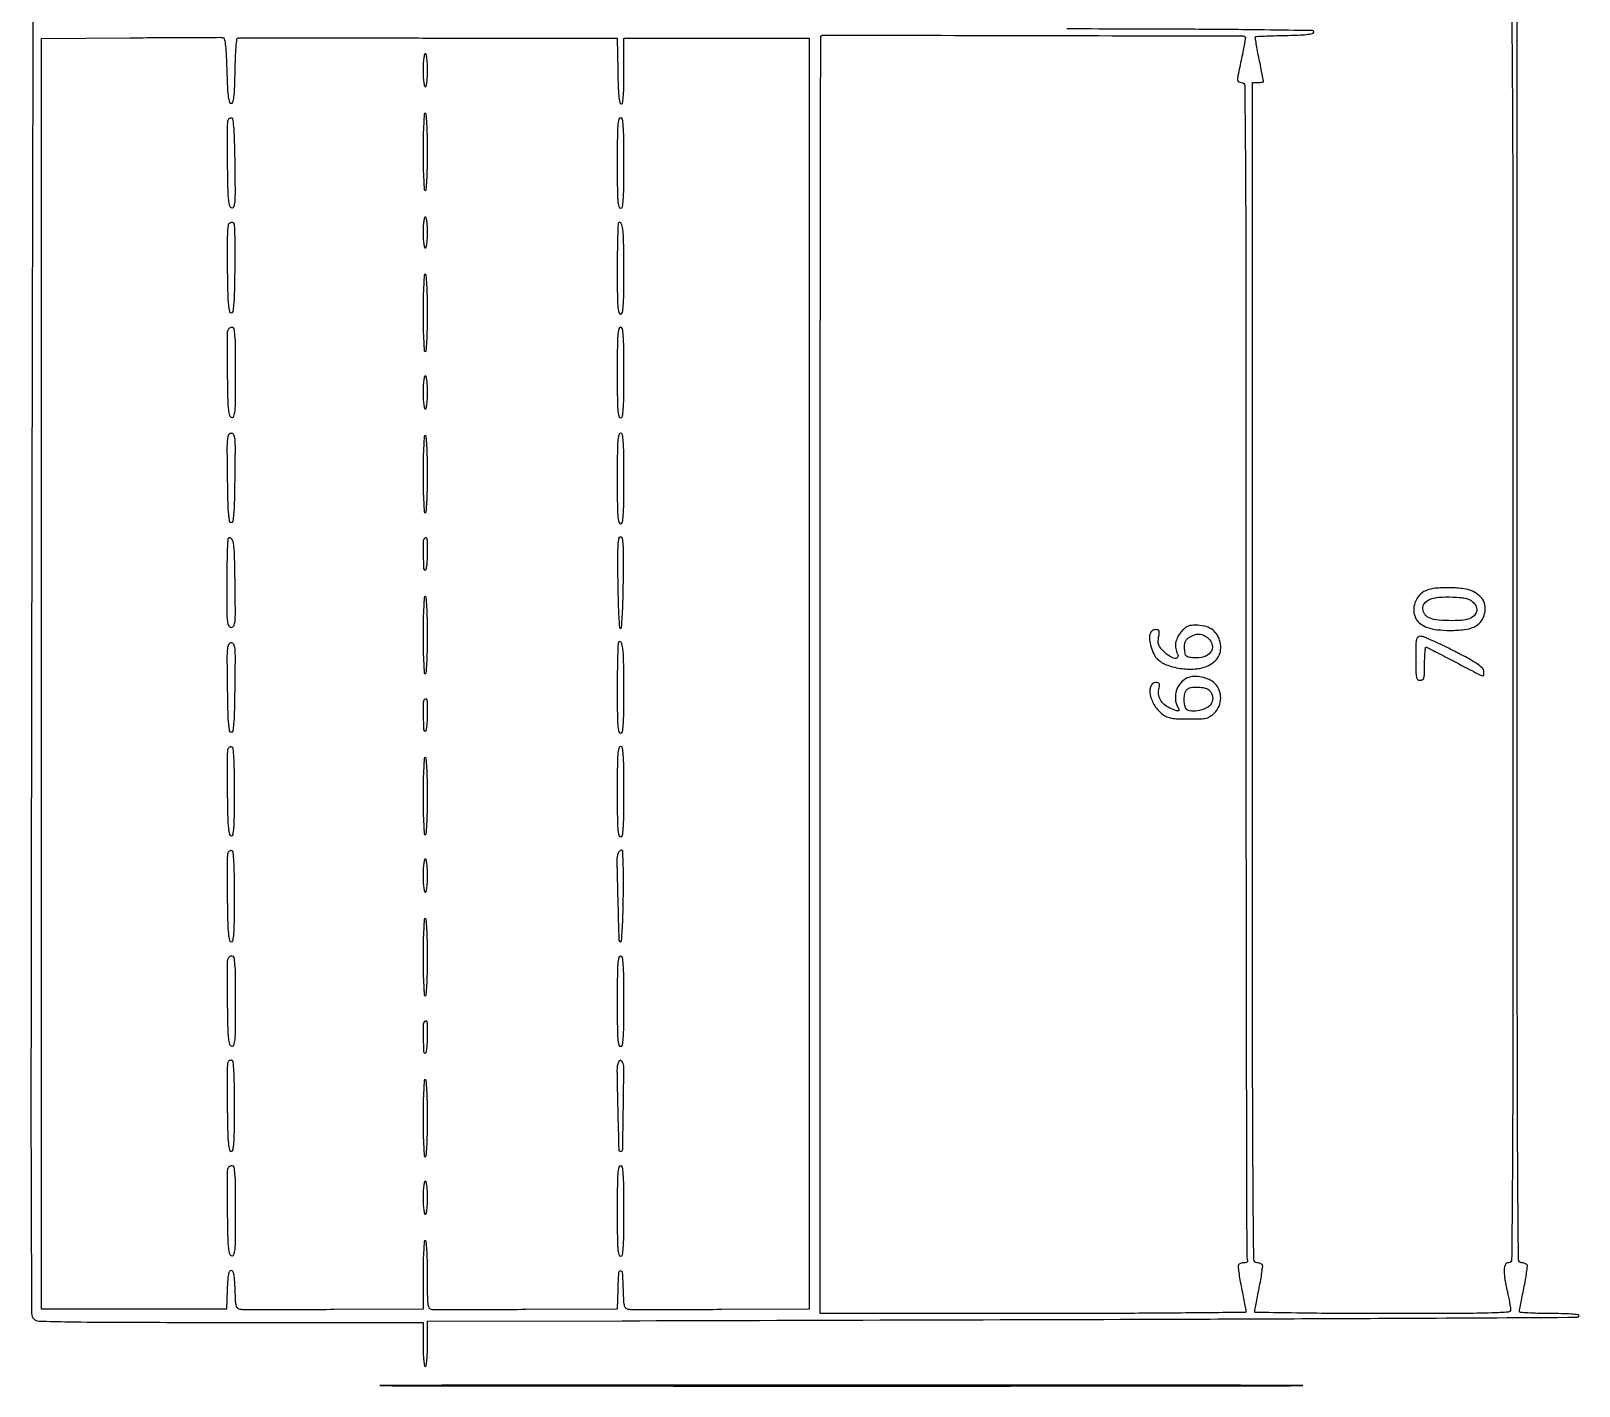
# Model space of a CAD drawing. Extents: x 6 to 708, y 4 to 932.
# Drawn here: x 6 to 708, y 4 to 618 of the extents above; entities that cross this region are included whole.
import ezdxf

# ---------------------------------------------------------------- set-up
doc = ezdxf.new("R2010")
doc.units = 0

msp = doc.modelspace()

# ---------------------------------------------------------------- linework, layer by layer
for points in [[(7.269694, 678.394232, 0.000081), (6.996784, 570.565304, 0.000082), (6.727064, 448.186056, 0.000085), (6.501189, 327.318056, 0.000121), (6.249721, 154.618567, 0.00122), (6.337997, 82.650073, 0.00036), (6.538002, 37.053148, 0.197586), (7.574801, 34.568056, 0.190809), (9.839383, 33.588336, 0.003403), (23.322899, 33.258968, 0.003971), (45.514176, 33.044251, 0.000433), (96.571429, 33), (184, 33), (184, 23, 0.008055), (184.065757, 18.918453, 0.016864), (184.275, 15.75, 0.012451), (184.573367, 13.367196, 0.371083), (185, 13, 0.37228), (185.427962, 13.369911, 0.012004), (185.725592, 15.812482, 0.016498), (185.934412, 19.057941, 0.007817), (185.999927, 23.25), (185.999854, 33.5), (274.249927, 33.745153, 0.000063), (523.517036, 34.468774, 0.000546), (634.1749, 34.924659, 0.000044), (707.310393, 35.312308, 0.412636), (708, 36.005641, 0.38414), (707.606064, 36.442728, 0.007559), (704.355853, 36.731586, 0.012704), (700.10308, 36.936374, 0.005678), (694.5, 37, -0.00618), (689.323624, 37.063983, -0.010277), (684.965625, 37.261414, -0.004179), (681.329884, 37.53162, -0.390239), (681, 37.889921, -0.045437), (681.058256, 38.529649, -0.001168), (681.586839, 41.370509, -0.002473), (682.232265, 44.704186, -0.001685), (682.997748, 48.489056, 0.006838), (683.722885, 52.274818, 0.010148), (684.245108, 55.610817, 0.005673), (684.59309, 58.410929, 0.168022), (684.438731, 59.099135, 0.120076), (684.087846, 59.445015, 0.048302), (683.475352, 59.735371, 0.044153), (682.724779, 59.933353, 0.042439), (681.940983, 60, -0.411338), (680.547675, 61.379683, -0.000754), (680.251703, 96.958204, -0.001611), (680.034207, 157.580543, -0.000091), (680, 345), (680, 630)], [(633.707429, 651.748548, -0.000045), (676.594781, 651.49562, -0.412461)], [(677.446815, 628.568276, -0.000867), (677.748246, 594.125, -0.001667), (677.966739, 534.815659, -0.000088), (678, 345, -0.000088), (677.966739, 155.184341, -0.001667), (677.748246, 95.875, -0.000867), (677.446815, 61.431724, -0.411146), (676, 60, 0.272261), (674.629505, 59.193991, 0.117811), (674.037551, 57.079669, 0.051483), (674.284166, 53.257471, 0.012302), (675.5, 47, -0.004681), (676.049988, 44.383066, -0.005515), (676.520074, 41.895312, -0.004868), (676.873112, 39.788063, -0.03406), (676.964871, 38.75, -0.399533), (675.945739, 37.634168, -0.010069), (668.464137, 37.257392, -0.006999), (654.988959, 37.039305, -0.000546), (619, 37, -0.001343), (596.114276, 37.061482, -0.002492), (577.54358, 37.253836, -0.000267), (561.373179, 37.510568, -0.409416), (561, 37.889921, -0.045437), (561.058256, 38.529649, -0.001168), (561.586839, 41.370509, -0.002473), (562.232265, 44.704186, -0.001685), (562.997748, 48.489056, 0.006838), (563.722885, 52.274818, 0.010148), (564.245108, 55.610817, 0.005673), (564.59309, 58.410929, 0.168022), (564.438731, 59.099135, 0.120076), (564.087846, 59.445015, 0.048302), (563.475352, 59.735371, 0.044153), (562.724779, 59.933353, 0.042439), (561.940983, 60, -0.41109), (560.55062, 61.3756, -0.000855), (560.251814, 94.704191, -0.001717), (560.034237, 151.622542, -0.000097), (560, 327.5), (560, 595), (562.5, 595, 0.014658), (563.458412, 595.028102, 0.024028), (564.265625, 595.114539, 0.020841), (564.879496, 595.236676, 0.346083), (565, 595.389921, 0.048605), (564.970655, 595.691079, 0.000268), (564.409663, 598.534385, 0.001161), (563.76068, 601.774885, 0.000737), (562.990344, 605.546931, -0.004314), (562.248057, 609.319105, -0.006867), (561.6854, 612.559314, -0.002241), (561.253231, 615.348585, -0.238006), (561.370054, 615.703387, -0.186068), (561.733847, 615.864744, -0.001143), (565.401445, 616.038191, -0.00446), (569.617039, 616.190233, -0.002802), (574.54717, 616.296377, 0.005236), (580.579159, 616.455617, 0.018121), (584.474606, 616.74089, 0.020692), (587.051069, 617.132177, 0.270718), (587.749354, 617.745681, 0.506806), (587.233883, 618.472356, 0.000565), (565.334868, 618.790631, 0.002353), (533.894469, 619.064069, 0.000432), (475.831894, 619.245681)]]:
    msp.add_lwpolyline(points, format="xyb")
for points in [[(95, 600.406553, 0.003339), (95.323702, 592.360137, 0.021625), (95.689028, 588.317759, 0.043169), (96.184733, 586.097458, 0.327192), (97, 585.5, 0.328142), (97.808518, 586.094647, 0.04569), (98.271564, 588.254456, 0.022005), (98.573597, 592.227469, 0.003278), (98.776733, 600.25, -0.005591), (98.953448, 606.15043, -0.010679), (99.249534, 610.883204, -0.004957), (99.608051, 614.696117, -0.347952), (100.026733, 615.125, -0.013697), (100.504341, 615.173086, -0.005613), (101.154728, 615.213281, -0.005549), (101.854435, 615.240864, -0.007076), (102.5, 615.25, -0.000365), (103.706346, 615.249119), (128.226522, 615.213281, -0.000004), (155.671035, 615.172923, -0.000002), (187.973267, 615.125), (271.946534, 615), (272.223267, 600.332107, 0.00442), (272.416957, 593.342465, 0.016085), (272.721818, 588.912505, 0.017355), (273.121966, 585.979286, 0.276661), (273.75, 585.248774, 0.452048), (274.388155, 585.621176, 0.027113), (274.736168, 588.104597, 0.017719), (274.946423, 592.34182, 0.003536), (275, 599.916667), (275, 615), (317, 615), (359, 615), (359, 327.022307), (359, 39.044614), (319.25, 38.772307, -0.000774), (303.855278, 38.690692, -0.00119), (290.526785, 38.672396, -0.00038), (278.978632, 38.692812, -0.034698), (277.287991, 38.814572, -0.132937), (276.059102, 39.342252, -0.158799), (275.365264, 40.387729, -0.054422), (275.017838, 42.510745, -0.005082), (274.787991, 47.814572, 0.00675), (274.430765, 55.467212, 0.401546), (273.499451, 56.329568, 0.391941), (272.568059, 55.437591, 0.00672), (272.211381, 47.771525), (271.922762, 39.04305), (230.631119, 38.771525, -0.000757), (214.683013, 38.690792, -0.001189), (200.978411, 38.674737, -0.000288), (188.979701, 38.696105, -0.047264), (187.669738, 38.823324, -0.265723), (186.756755, 39.609191, -0.058823), (186.282299, 41.700139, -0.023628), (186.04944, 45.684793, -0.002781), (186, 54.573324, 0.004836), (185.937307, 61.055026, 0.011348), (185.733794, 65.893331, 0.006266), (185.44753, 69.590955, 0.388151), (185, 70, 0.388252), (184.55233, 69.590681, 0.006231), (184.266152, 65.880515, 0.011312), (184.062674, 61.026449, 0.004818), (184, 54.522062), (184, 39.044123), (143.75, 38.772062, -0.000764), (128.163574, 38.690538, -0.001176), (114.67366, 38.672324, -0.000372), (102.980349, 38.692723, -0.034708), (101.287991, 38.814572, -0.132937), (100.059102, 39.342252, -0.158799), (99.365264, 40.387729, -0.054422), (99.017838, 42.510745, -0.005082), (98.787991, 47.814572, 0.006679), (98.578349, 52.319338, 0.035806), (98.256414, 54.75443, 0.079913), (97.761401, 56.059592, 0.268378), (97, 56.5, 0.269279), (96.237928, 56.057493, 0.079408), (95.743112, 54.743511, 0.03557), (95.421186, 52.291825, 0.006611), (95.211067, 47.75), (94.922134, 39), (52.961067, 39), (11, 39), (11, 326.988656), (11, 614.977311), (51.25, 615.238656, -0.00024), (66.78695, 615.33209, -0.000378), (80.117188, 615.39578, -0.000084), (91.826261, 615.440912, -0.016478), (93, 615.406553, -0.31259), (93.814186, 614.763958, -0.041063), (94.309529, 612.491639, -0.021356), (94.6768, 608.414907, -0.003403)], [(556.649382, 615.683952, -0.240137), (556.755073, 615.358543, -0.002032), (556.316989, 612.667301, -0.006544), (555.754252, 609.548583, -0.0041), (555.018243, 605.914092, 0.001542), (553.38615, 598.061334, 0.050083), (553.188661, 596.127173, 0.283491), (553.689316, 595.312074, 0.117409), (555, 595, -0.41085), (556.443227, 593.57327, -0.000994), (556.74812, 561.510223, -0.001786), (556.966706, 506.151272, -0.000094), (557, 329.081787, 0.000214), (557.04365, 227.00731, 0.000353), (557.178303, 140.8124, 0.000014), (557.357241, 62.92103, 0.091273), (557.606989, 61.581787, -0.075625), (557.765646, 60.856801, -0.203577), (557.594635, 60.368996, -0.163335), (557.084488, 60.084889, -0.046113), (556.166006, 60, 0.040307), (555.341261, 59.933405, 0.042985), (554.556076, 59.735371, 0.047135), (553.91868, 59.445221, 0.124599), (553.561269, 59.099135, 0.168022), (553.40691, 58.410929, 0.005673), (553.754892, 55.610817, 0.010148), (554.277115, 52.274818, 0.006838), (555.002252, 48.489056, -0.001685), (555.767735, 44.704186, -0.002473), (556.413161, 41.370509, -0.001168), (556.941744, 38.529649, -0.045437), (557, 37.889921, -0.411399), (556.620207, 37.506457, -0.000099), (529.640853, 37.252305, -0.001509), (498.796266, 37.060974, -0.000796), (460.5, 37), (364, 37), (364, 326.333333, -0.000135), (364.029952, 437.306854, -0.000225), (364.122417, 530.797396, -0.000003), (364.244975, 615.669558, -0.198558), (364.416739, 616.083333, -0.199418), (365.324347, 616.45815, -0.000011), (460.532306, 616.26245, -0.000011), (555.738127, 616.062539, -0.198361)], [(184, 600.5, 0.011522), (184.068623, 597.522473, 0.02162), (184.283333, 595.125, 0.018508), (184.590162, 593.332853, 0.354925), (185, 593, 0.354925), (185.409838, 593.332853, 0.018508), (185.716667, 595.125, 0.02162), (185.931377, 597.522473, 0.011522), (186, 600.5, 0.011522), (185.931377, 603.477527, 0.02162), (185.716667, 605.875, 0.018508), (185.409838, 607.667147, 0.354925), (185, 608, 0.354925), (184.590162, 607.667147, 0.018508), (184.283333, 605.875, 0.02162), (184.068623, 603.477527, 0.011522)], [(95.477655, 577.802365, 0.087053), (95.274362, 576.760707, 0.001686), (95.188161, 571.270665, 0.00401), (95.160475, 564.845281, 0.002671), (95.227129, 557.482127, 0.002075), (95.43628, 546.204031, 0.020711), (95.738737, 541.492527, 0.054174), (96.265444, 539.066232, 0.271102), (97.270952, 538.185561, 0.366816), (98.260321, 538.743296, 0.06989), (98.736356, 540.925597, 0.020523), (98.897111, 545.627255, 0.00163), (98.770952, 558.090038, 0.002949), (98.580328, 567.975563, 0.012071), (98.284529, 573.968437, 0.011158), (97.901903, 577.951335, 0.290665), (97.250526, 578.750555, 0.10861), (96.73372, 578.804943, 0.095187), (96.214337, 578.643526, 0.090801), (95.772245, 578.291669, 0.087989)], [(184, 563.5, 0.004191), (184.06202, 556.100683, 0.01008), (184.264286, 550.625, 0.005057), (184.547335, 546.418956, 0.391747), (185, 546, 0.391747), (185.452665, 546.418956, 0.005057), (185.735714, 550.625, 0.01008), (185.93798, 556.100683, 0.004191), (186, 563.5, 0.004191), (185.93798, 570.899317, 0.01008), (185.735714, 576.375, 0.005057), (185.452665, 580.581044, 0.391747), (185, 581, 0.391747), (184.547335, 580.581044, 0.005057), (184.264286, 576.375, 0.01008), (184.06202, 570.899317, 0.004191)], [(272, 558.5, 0.002122), (272.04858, 547.053506, 0.01614), (272.268293, 541.666667, 0.029936), (272.666708, 538.686378, 0.358821), (273.5, 538, 0.358821), (274.333292, 538.686378, 0.029936), (274.731707, 541.666667, 0.01614), (274.95142, 547.053506, 0.002122), (275, 558.5, 0.002122), (274.95142, 569.946494, 0.01614), (274.731707, 575.333333, 0.029936), (274.333292, 578.313622, 0.358821), (273.5, 579, 0.358821), (272.666708, 578.313622, 0.029936), (272.268293, 575.333333, 0.01614), (272.04858, 569.946494, 0.002122)], [(184, 527, 0.01259), (184.069433, 524.243014, 0.022889), (184.285714, 522, 0.020168), (184.594567, 520.323933, 0.350432), (185, 520, 0.350432), (185.405433, 520.323933, 0.020168), (185.714286, 522, 0.022889), (185.930567, 524.243014, 0.01259), (186, 527, 0.01259), (185.930567, 529.756986, 0.022889), (185.714286, 532, 0.020168), (185.405433, 533.676067, 0.350432), (185, 534, 0.350432), (184.594567, 533.676067, 0.020168), (184.285714, 532, 0.022889), (184.069433, 529.756986, 0.01259)], [(96.219908, 531.135911, 0.232967), (95.572015, 530.101249, 0.01346), (95.284561, 526.263775, 0.012497), (95.149855, 520.371358, 0.002875), (95.228267, 510.427552, 0.002262), (95.428582, 499.397302, 0.0165), (95.722912, 494.116547, 0.03005), (96.163304, 491.177957, 0.354287), (97, 490.5, 0.35429), (97.836699, 491.177967, 0.030049), (98.277089, 494.116667, 0.016499), (98.571419, 499.397602, 0.002262), (98.771735, 510.428265, 0.003709), (98.81957, 518.123332, 0.005835), (98.734495, 524.731755, 0.001885), (98.573373, 530.420918, 0.190587), (98.263376, 531.136624, 0.119754), (97.870317, 531.376005, 0.077405), (97.341318, 531.458204, 0.070348), (96.761213, 531.375973, 0.06818)], [(272.63948, 531.306147, 0.189721), (272.379978, 530.709756, 0.001236), (272.187847, 524.881597, 0.004679), (272.046132, 518.173985, 0.002942), (272, 510.333333, 0.002142), (272.04863, 498.983679, 0.016268), (272.268443, 493.638889, 0.030316), (272.667509, 490.684242, 0.358224), (273.5, 490, 0.358611), (274.333009, 490.685625, 0.03007), (274.731655, 493.656831, 0.016185), (274.951402, 499.02878, 0.002129), (275, 510.440983, 0.003688), (274.910873, 522.525541, 0.024481), (274.527142, 528.541257, 0.084631), (273.783502, 531.112695, 0.516114)], [(184, 490.5, 0.004191), (184.06202, 483.100683, 0.01008), (184.264286, 477.625, 0.005057), (184.547335, 473.418956, 0.391747), (185, 473, 0.391747), (185.452665, 473.418956, 0.005057), (185.735714, 477.625, 0.01008), (185.93798, 483.100683, 0.004191), (186, 490.5, 0.004191), (185.93798, 497.899317, 0.01008), (185.735714, 503.375, 0.005057), (185.452665, 507.581044, 0.391747), (185, 508, 0.391747), (184.547335, 507.581044, 0.005057), (184.264286, 503.375, 0.01008), (184.06202, 497.899317, 0.004191)], [(95.445744, 482.719207, 0.087612), (95.25468, 481.734396, 0.001513), (95.178787, 476.246237, 0.00379), (95.158144, 469.839455, 0.002509), (95.227129, 462.482127, 0.002103), (95.435733, 451.267603, 0.020419), (95.737938, 446.525181, 0.052027), (96.25784, 444.06704, 0.273687), (97.25, 443.189596, 0.370927), (98.237414, 443.755692, 0.06348), (98.732821, 446.045699, 0.019898), (98.958132, 450.890731, 0.00167), (99, 463.426676, 0.00206), (98.952131, 475.045647, 0.016516), (98.731391, 480.391386, 0.032511), (98.322949, 483.30453, 0.355566), (97.468615, 484, 0.076493), (96.846456, 483.904258, 0.064857), (96.242701, 483.623767, 0.066802), (95.747973, 483.20888, 0.093555)], [(272, 463.5, 0.002122), (272.04858, 452.053506, 0.01614), (272.268293, 446.666667, 0.029936), (272.666708, 443.686378, 0.358821), (273.5, 443, 0.358821), (274.333292, 443.686378, 0.029936), (274.731707, 446.666667, 0.01614), (274.95142, 452.053506, 0.002122), (275, 463.5, 0.002122), (274.95142, 474.946494, 0.01614), (274.731707, 480.333333, 0.029936), (274.333292, 483.313622, 0.358821), (273.5, 484, 0.358821), (272.666708, 483.313622, 0.029936), (272.268293, 480.333333, 0.01614), (272.04858, 474.946494, 0.002122)], [(184, 454.5, 0.011522), (184.068623, 451.522473, 0.02162), (184.283333, 449.125, 0.018508), (184.590162, 447.332853, 0.354925), (185, 447, 0.354925), (185.409838, 447.332853, 0.018508), (185.716667, 449.125, 0.02162), (185.931377, 451.522473, 0.011522), (186, 454.5, 0.011522), (185.931377, 457.477527, 0.02162), (185.716667, 459.875, 0.018508), (185.409838, 461.667147, 0.354925), (185, 462, 0.354925), (184.590162, 461.667147, 0.018508), (184.283333, 459.875, 0.02162), (184.068623, 457.477527, 0.011522)], [(95.229295, 415.75, 0.002218), (95.429038, 404.532142, 0.016246), (95.722798, 399.170118, 0.02934), (96.161813, 396.182152, 0.355496), (97, 395.5, 0.355496), (97.838187, 396.182152, 0.02934), (98.277202, 399.170118, 0.016246), (98.570962, 404.532142, 0.002218), (98.770705, 415.75, 0.001443), (98.908607, 428.907364, 0.023708), (98.7335, 433.303249, 0.096441), (98.164098, 435.287084, 0.281879), (97, 436, 0.281879), (95.835902, 435.287084, 0.096441), (95.2665, 433.303249, 0.023708), (95.091393, 428.907364, 0.001443)], [(272, 415.5, 0.002122), (272.04858, 404.053506, 0.01614), (272.268293, 398.666667, 0.029936), (272.666708, 395.686378, 0.358821), (273.5, 395, 0.358821), (274.333292, 395.686378, 0.029936), (274.731707, 398.666667, 0.01614), (274.95142, 404.053506, 0.002122), (275, 415.5, 0.002122), (274.95142, 426.946494, 0.01614), (274.731707, 432.333333, 0.029936), (274.333292, 435.313622, 0.358821), (273.5, 436, 0.358821), (272.666708, 435.313622, 0.029936), (272.268293, 432.333333, 0.01614), (272.04858, 426.946494, 0.002122)], [(184, 417.5, 0.004191), (184.06202, 410.100683, 0.01008), (184.264286, 404.625, 0.005057), (184.547335, 400.418956, 0.391747), (185, 400, 0.391747), (185.452665, 400.418956, 0.005057), (185.735714, 404.625, 0.01008), (185.93798, 410.100683, 0.004191), (186, 417.5, 0.004191), (185.93798, 424.899317, 0.01008), (185.735714, 430.375, 0.005057), (185.452665, 434.581044, 0.391747), (185, 435, 0.391747), (184.547335, 434.581044, 0.005057), (184.264286, 430.375, 0.01008), (184.06202, 424.899317, 0.004191)], [(95.6875, 388.354167, 0.188687), (95.408925, 387.717423, 0.001483), (95.201953, 382.042578, 0.005131), (95.049615, 375.485577, 0.003242), (95, 367.833333, 0.001544), (95.039381, 355.083286, 0.023844), (95.275471, 350.703763, 0.092867), (95.86384, 348.70837, 0.28184), (97.020705, 348, 0.284657), (98.171479, 348.712918, 0.094014), (98.73332, 350.711602, 0.023531), (98.90754, 355.119632, 0.001468), (98.770705, 368.167397, 0.003846), (98.509119, 380.555278, 0.030699), (97.994486, 386.246298, 0.140972), (97.046593, 388.304103, 0.43595)], [(184.666667, 388.333333, 0.19525), (183.986565, 386.723617, 0.009338), (184.013844, 380.761632, 0.007285), (184.242495, 374.718824, 0.398951), (185, 374, 0.354925), (185.409838, 374.332853, 0.018508), (185.716667, 376.125, 0.02162), (185.931377, 378.522473, 0.011522), (186, 381.5, 0.002965), (185.970421, 386.487275, 0.045241), (185.794427, 388.20196, 0.342175), (185.348283, 388.592252, 0.214384)], [(272.229712, 368.25, 0.003565), (272.405985, 359.50571, 0.008464), (272.693596, 353.005072, 0.003559), (273.040848, 347.925784, 0.392304), (273.5, 347.5, 0.392304), (273.959152, 347.925784, 0.003559), (274.306404, 353.005072, 0.008464), (274.594015, 359.50571, 0.003565), (274.770288, 368.25, 0.001965), (274.878021, 380.093695, 0.016579), (274.728725, 385.426616, 0.034151), (274.354844, 388.299408, 0.357427), (273.5, 389, 0.357427), (272.645156, 388.299408, 0.034151), (272.271275, 385.426616, 0.016579), (272.121979, 380.093695, 0.001965)], [(638.475761, 364.604057, 0.110614), (635.550998, 362.466057, 0.095661), (633.630152, 359.176347, 0.095947), (633.07564, 355.416905, 0.112099), (634.029644, 351.944609, 0.113872), (636.07484, 349.604095, 0.074016), (639.277307, 347.944566, 0.055452), (643.713145, 346.954723, 0.027196), (649.5, 346.639728, 0.027097), (655.952499, 346.989677, 0.076701), (660.29722, 348.152287, 0.110114), (663.163418, 350.2593, 0.100023), (664.984887, 353.454206, 0.081879), (665.498303, 356.731829, 0.106577), (664.83603, 359.688351, 0.101252), (662.974448, 362.217385, 0.067859), (659.998853, 364.248446, 0.085058), (655.840644, 365.506159, 0.026879), (649.346374, 365.963235, 0.027063), (642.812827, 365.717508, 0.079968)], [(184, 344.5, 0.004191), (184.06202, 337.100683, 0.01008), (184.264286, 331.625, 0.005057), (184.547335, 327.418956, 0.391747), (185, 327, 0.391747), (185.452665, 327.418956, 0.005057), (185.735714, 331.625, 0.01008), (185.93798, 337.100683, 0.004191), (186, 344.5, 0.004191), (185.93798, 351.899317, 0.01008), (185.735714, 357.375, 0.005057), (185.452665, 361.581044, 0.391747), (185, 362, 0.391747), (184.547335, 361.581044, 0.005057), (184.264286, 357.375, 0.01008), (184.06202, 351.899317, 0.004191)], [(660.095902, 359.348542, -0.106953), (661.405094, 357.316337, -0.148787), (661.542248, 355.169559, -0.145155), (660.456207, 353.272321, -0.100152), (658.349331, 351.942716, -0.075734), (654.786579, 351.175362, -0.019946), (648.938466, 351.052091, -0.019043), (643.141807, 351.382234, -0.093109), (640, 352.287913, -0.060404), (638.930136, 352.999611, -0.062558), (638.075602, 353.938913, -0.062819), (637.482661, 355.056606, -0.061802), (637.181691, 356.292723, -0.192976), (637.873042, 358.831403, -0.136182), (640.248063, 360.647992, -0.077377), (644.513125, 361.636767, -0.028079), (650.741211, 361.744018, -0.011733), (654.543087, 361.506519, -0.041232), (656.958302, 361.096234, -0.063261), (658.674314, 360.416722, -0.070618)], [(527.588894, 345.923275, 0.057857), (525.958666, 343.456179, 0.07867), (525.14265, 340.920276, 0.084101), (525.176824, 338.389252, 0.077678), (526.035184, 335.934259, -0.251032), (526.034468, 334.510137, -0.323821), (524.8928, 333.955739, -0.100498), (522.409357, 334.932109, -0.05267), (519.817215, 337.028939, -0.024054), (518.205365, 338.80381, -0.084831), (517.442432, 340.136467, -0.09706), (517.218815, 341.547463, -0.037294), (517.439451, 343.528939, 0.015813), (517.742431, 345.483067, 0.12243), (517.631303, 346.39358, 0.23305), (517.138937, 346.850224, 0.072589), (516.112701, 347, 0.090448), (515.31034, 346.853659, 0.070977), (514.53391, 346.426942, 0.070256), (513.900595, 345.794732, 0.084867), (513.515605, 345.049166, 0.109401), (513.291573, 342.549777, 0.040118), (514.030685, 339.060411, 0.040282), (515.333577, 335.695738, 0.096615), (516.929586, 333.563723, 0.099962), (521.534535, 330.826475, 0.053987), (527.984219, 329.321957, 0.053707), (534.669286, 329.228411, 0.092791), (539.998853, 330.751554, 0.070056), (543.027306, 332.838165, 0.102237), (544.914157, 335.459799, 0.103922), (545.589172, 338.581198, 0.074379), (545.079994, 342.127341, 0.083502), (543.611005, 345.109427, 0.096704), (541.305936, 347.27262, 0.086586), (538.138534, 348.567595, 0.053894), (534.138554, 349, 0.034208), (532.007173, 348.85401, 0.07574), (530.448712, 348.392391, 0.075065), (529.089907, 347.484547, 0.033121)], [(540, 343, -0.147654), (541.714351, 339.802954, -0.214982), (541.012788, 336.730581, -0.163568), (537.930803, 334.628778, -0.089329), (533.326443, 334.185077, -0.021969), (531.023347, 334.476925, -0.149989), (530.013509, 334.987018, -0.157055), (529.487695, 335.964015, -0.024754), (529.195299, 338.154982, -0.030289), (529.152242, 340.058681, -0.080536), (529.419817, 341.38773, -0.095422), (530.058459, 342.430167, -0.055018), (531.167806, 343.404982, -0.07089), (533.491159, 344.583617, -0.09371), (535.835774, 344.916542, -0.098591), (538.050081, 344.369104, -0.086838)], [(634, 334, 0.003852), (634.047257, 327.866382, 0.045528), (634.3, 325.5, 0.160003), (634.909584, 324.42216, 0.186821), (636, 324, 0.150217), (637.074609, 324.330303, 0.180365), (637.683333, 325.1875, 0.059311), (637.947194, 327.031606, 0.005909), (638, 331.5, -0.00803), (638.046187, 334.375684, -0.013324), (638.188636, 336.796875, -0.006928), (638.385212, 338.770588, -0.381455), (638.642164, 339, -0.116385), (639.111316, 338.889296, -0.000862), (642.694911, 337.090625, -0.003182), (646.794072, 334.991503, -0.002028), (651.536987, 332.5, 0.002131), (656.282184, 330.008541, 0.003333), (660.38863, 327.909375, 0.000944), (663.972984, 326.115604, 0.116045), (664.464375, 326, 0.300009), (664.701534, 326.156375, 0.062173), (664.847033, 326.660937, 0.046543), (664.893271, 327.387605, 0.027909), (664.819551, 328.25, 0.171495), (664.068944, 329.68909, 0.03959), (661.894616, 331.41598, 0.023624), (658.129387, 333.697743, 0.005304), (651.5, 337.208092, 0.0063), (646.356456, 339.780663, 0.008618), (641.657812, 341.957993, 0.006001), (637.689498, 343.657798, 0.093792), (636.25, 343.958092, 0.147373), (634.983744, 343.602165, 0.19801), (634.305202, 342.637861, 0.052187), (634.043925, 340.432727, 0.003414)], [(95.229295, 320.75, 0.002218), (95.429038, 309.532142, 0.016246), (95.722798, 304.170118, 0.02934), (96.161813, 301.182152, 0.355496), (97, 300.5, 0.355496), (97.838187, 301.182152, 0.02934), (98.277202, 304.170118, 0.016246), (98.570962, 309.532142, 0.002218), (98.770705, 320.75, 0.001443), (98.908607, 333.907364, 0.023708), (98.7335, 338.303249, 0.096441), (98.164098, 340.287084, 0.281879), (97, 341, 0.281879), (95.835902, 340.287084, 0.096441), (95.2665, 338.303249, 0.023708), (95.091393, 333.907364, 0.001443)], [(272.63948, 341.306147, 0.189721), (272.379978, 340.709756, 0.001236), (272.187847, 334.881597, 0.004679), (272.046132, 328.173985, 0.002942), (272, 320.333333, 0.002142), (272.04863, 308.983679, 0.016268), (272.268443, 303.638889, 0.030316), (272.667509, 300.684242, 0.358224), (273.5, 300, 0.358611), (274.333009, 300.685625, 0.03007), (274.731655, 303.656831, 0.016185), (274.951402, 309.02878, 0.002129), (275, 320.440983, 0.003688), (274.910873, 332.525541, 0.024481), (274.527142, 338.541257, 0.084631), (273.783502, 341.112695, 0.516114)], [(530.356999, 325.059593, 0.118297), (527.449397, 322.897348, 0.094727), (525.549092, 319.475851, 0.09322), (525.026273, 315.543802, 0.109859), (526.035184, 311.934259, -0.036458), (526.655051, 310.540645, -0.477575), (526.399368, 310.119338, -0.127608), (525.480028, 310.229822, -0.005583), (522.46152, 311.451631, -0.079794), (519.969551, 312.996767, -0.092071), (518.229379, 315.180243, -0.094647), (517.420209, 317.791109, -0.089666), (517.606774, 320.569398, 0.031203), (517.844544, 321.850432, 0.168536), (517.697241, 322.532163, 0.208545), (517.18395, 322.893106, 0.05046), (516.12746, 323, 0.319588), (513.831746, 321.365713, 0.138718), (513.603541, 317.422031, 0.088472), (515.677834, 312.437691, 0.092403), (519.32333, 308.564534, 0.058148), (521.197819, 307.503135, 0.056258), (523.287184, 306.887239, 0.035074), (526.203214, 306.582461, 0.008505), (531.050603, 306.5, 0.006736), (536.505066, 306.573484, 0.051242), (539.049522, 306.904426, 0.092271), (540.819129, 307.685685, 0.04644), (542.704545, 309.25, 0.094854), (544.803984, 312.343534, 0.098809), (545.572954, 315.948931, 0.10013), (544.896605, 319.534526, 0.100174), (542.879854, 322.574691, 0.089162), (540.328754, 324.348394, 0.058518), (536.915111, 325.45238, 0.058683), (533.351777, 325.733224, 0.091592)], [(540.428571, 319.428571, -0.079951), (541.419599, 318.057394, -0.083532), (541.911513, 316.4649, -0.086498), (541.847331, 314.846845, -0.094409), (541.234687, 313.399704, -0.137961), (538.832882, 311.344138, -0.069762), (534.990453, 310.179127, -0.076706), (531.358408, 310.171951, -0.269572), (529.606989, 311.581787, -0.064731), (529.092379, 313.711158, -0.044999), (529.048024, 316.188143, -0.045986), (529.420679, 318.440852, -0.133167), (530.2, 319.8, -0.157693), (532.072717, 320.757382, -0.049058), (535.265609, 320.954765, -0.049206), (538.473015, 320.520325, -0.138994)], [(184.666667, 315.333333, 0.19525), (183.986565, 313.723617, 0.009338), (184.013844, 307.761632, 0.007285), (184.242495, 301.718824, 0.398951), (185, 301, 0.354925), (185.409838, 301.332853, 0.018508), (185.716667, 303.125, 0.02162), (185.931377, 305.522473, 0.011522), (186, 308.5, 0.002965), (185.970421, 313.487275, 0.045241), (185.794427, 315.20196, 0.342175), (185.348283, 315.592252, 0.214384)], [(95.477655, 292.802365, 0.087057), (95.274355, 291.760629, 0.001684), (95.188161, 286.266869, 0.004007), (95.160474, 279.837315, 0.002669), (95.227129, 272.469207, 0.0024), (95.42808, 261.99592, 0.017303), (95.723636, 256.957013, 0.032318), (96.167934, 254.164901, 0.350472), (97, 253.5, 0.356687), (97.83046, 254.178788, 0.031297), (98.231172, 257.069444, 0.0166), (98.45124, 262.309107, 0.002195), (98.5, 273.416667, 0.002903), (98.44291, 283.248633, 0.012441), (98.229088, 289.105294, 0.012182), (97.898876, 292.947365, 0.29269), (97.250526, 293.749825, 0.108611), (96.73372, 293.804487, 0.095239), (96.214337, 293.643311, 0.090855), (95.772248, 293.291611, 0.088017)], [(184, 271.5, 0.004191), (184.06202, 264.100683, 0.01008), (184.264286, 258.625, 0.005057), (184.547335, 254.418956, 0.391747), (185, 254, 0.391747), (185.452665, 254.418956, 0.005057), (185.735714, 258.625, 0.01008), (185.93798, 264.100683, 0.004191), (186, 271.5, 0.004191), (185.93798, 278.899317, 0.01008), (185.735714, 284.375, 0.005057), (185.452665, 288.581044, 0.391747), (185, 289, 0.391747), (184.547335, 288.581044, 0.005057), (184.264286, 284.375, 0.01008), (184.06202, 278.899317, 0.004191)], [(272, 273.5, 0.002122), (272.04858, 262.053506, 0.01614), (272.268293, 256.666667, 0.029936), (272.666708, 253.686378, 0.358821), (273.5, 253, 0.358821), (274.333292, 253.686378, 0.029936), (274.731707, 256.666667, 0.01614), (274.95142, 262.053506, 0.002122), (275, 273.5, 0.002122), (274.95142, 284.946494, 0.01614), (274.731707, 290.333333, 0.029936), (274.333292, 293.313622, 0.358821), (273.5, 294, 0.358821), (272.666708, 293.313622, 0.029936), (272.268293, 290.333333, 0.01614), (272.04858, 284.946494, 0.002122)], [(95.478161, 245.803684, 0.08721), (95.274786, 244.759869, 0.001606), (95.188877, 239.121859, 0.003908), (95.16113, 232.53074, 0.002596), (95.227635, 224.970526, 0.002326), (95.428303, 214.205922, 0.016873), (95.723231, 209.040482, 0.031103), (96.165481, 206.171845, 0.352513), (97, 205.5, 0.358524), (97.832892, 206.185313, 0.030126), (98.231633, 209.152778, 0.016204), (98.451395, 214.518593, 0.002132), (98.5, 225.916667, 0.002819), (98.443103, 236.008607, 0.012158), (98.2296, 242.005081, 0.011729), (97.900615, 245.942506, 0.293581), (97.250526, 246.749825, 0.108506), (96.733758, 246.804591, 0.095227), (96.214486, 246.643699, 0.090883), (95.772564, 246.292424, 0.088104)], [(272.44625, 245.720526, 0.096461), (271.839648, 242.271193, 0.001987), (272.230701, 224.674833, 0.000796), (272.743208, 206.234879, 0.405635), (273.5, 205.5, 0.392304), (273.959152, 205.925784, 0.003559), (274.306404, 211.005072, 0.008464), (274.594015, 217.50571, 0.003565), (274.770288, 226.25, 0.00316), (274.832595, 235.541901, 0.009506), (274.714491, 241.881636, 0.005288), (274.490333, 246.527216, 0.397097), (273.988904, 247, 0.1071), (273.550197, 246.904939, 0.066507), (273.101934, 246.624155, 0.062096), (272.712453, 246.209708, 0.066074)], [(184, 235.5, 0.011522), (184.068623, 232.522473, 0.02162), (184.283333, 230.125, 0.018508), (184.590162, 228.332853, 0.354925), (185, 228, 0.354925), (185.409838, 228.332853, 0.018508), (185.716667, 230.125, 0.02162), (185.931377, 232.522473, 0.011522), (186, 235.5, 0.011522), (185.931377, 238.477527, 0.02162), (185.716667, 240.875, 0.018508), (185.409838, 242.667147, 0.354925), (185, 243, 0.354925), (184.590162, 242.667147, 0.018508), (184.283333, 240.875, 0.02162), (184.068623, 238.477527, 0.011522)], [(184, 198.5, 0.004191), (184.06202, 191.100683, 0.01008), (184.264286, 185.625, 0.005057), (184.547335, 181.418956, 0.391747), (185, 181, 0.391747), (185.452665, 181.418956, 0.005057), (185.735714, 185.625, 0.01008), (185.93798, 191.100683, 0.004191), (186, 198.5, 0.004191), (185.93798, 205.899317, 0.01008), (185.735714, 211.375, 0.005057), (185.452665, 215.581044, 0.391747), (185, 216, 0.391747), (184.547335, 215.581044, 0.005057), (184.264286, 211.375, 0.01008), (184.06202, 205.899317, 0.004191)], [(95.445744, 197.719207, 0.087612), (95.25468, 196.734396, 0.001513), (95.178787, 191.246237, 0.00379), (95.158144, 184.839455, 0.002509), (95.227129, 177.482127, 0.002103), (95.435733, 166.267603, 0.020419), (95.737938, 161.525181, 0.052027), (96.25784, 159.06704, 0.273687), (97.25, 158.189596, 0.370927), (98.237414, 158.755692, 0.06348), (98.732821, 161.045699, 0.019898), (98.958132, 165.890731, 0.00167), (99, 178.426676, 0.00206), (98.952131, 190.045647, 0.016516), (98.731391, 195.391386, 0.032511), (98.322949, 198.30453, 0.355566), (97.468615, 199, 0.076493), (96.846456, 198.904258, 0.064857), (96.242701, 198.623767, 0.066802), (95.747973, 198.20888, 0.093555)], [(272, 178.5, 0.002122), (272.04858, 167.053506, 0.01614), (272.268293, 161.666667, 0.029936), (272.666708, 158.686378, 0.358821), (273.5, 158, 0.358821), (274.333292, 158.686378, 0.029936), (274.731707, 161.666667, 0.01614), (274.95142, 167.053506, 0.002122), (275, 178.5, 0.002122), (274.95142, 189.946494, 0.01614), (274.731707, 195.333333, 0.029936), (274.333292, 198.313622, 0.358821), (273.5, 199, 0.358821), (272.666708, 198.313622, 0.029936), (272.268293, 195.333333, 0.01614), (272.04858, 189.946494, 0.002122)], [(184.666667, 169.333333, 0.19525), (183.986565, 167.723617, 0.009338), (184.013844, 161.761632, 0.007285), (184.242495, 155.718824, 0.398951), (185, 155, 0.354925), (185.409838, 155.332853, 0.018508), (185.716667, 157.125, 0.02162), (185.931377, 159.522473, 0.011522), (186, 162.5, 0.002965), (185.970421, 167.487275, 0.045241), (185.794427, 169.20196, 0.342175), (185.348283, 169.592252, 0.214384)], [(95.478161, 150.803684, 0.08721), (95.274786, 149.759869, 0.001606), (95.188877, 144.121859, 0.003908), (95.16113, 137.53074, 0.002596), (95.227635, 129.970526, 0.002326), (95.428303, 119.205922, 0.016873), (95.723231, 114.040482, 0.031103), (96.165481, 111.171845, 0.352513), (97, 110.5, 0.358524), (97.832892, 111.185313, 0.030126), (98.231633, 114.152778, 0.016204), (98.451395, 119.518593, 0.002132), (98.5, 130.916667, 0.002819), (98.443103, 141.008607, 0.012158), (98.2296, 147.005081, 0.011729), (97.900615, 150.942506, 0.293581), (97.250526, 151.749825, 0.108506), (96.733758, 151.804591, 0.095227), (96.214486, 151.643699, 0.090883), (95.772564, 151.292424, 0.088104)], [(272.510418, 150.887744, 0.095872), (271.87502, 147.299235, 0.002147), (272.230332, 129.71546, 0.00086), (272.714195, 111.264152, 0.406054), (273.5, 110.5, 0.408731), (274.480729, 111.462505, 0.001295), (274.787238, 130.421156, 0.00178), (274.974347, 149.104391, 0.20059), (274.054517, 151.345483, 0.079587), (273.590533, 151.681342, 0.19126), (273.175228, 151.718722, 0.169802), (272.812991, 151.457601, 0.060927)], [(184, 125.5, 0.004191), (184.06202, 118.100683, 0.01008), (184.264286, 112.625, 0.005057), (184.547335, 108.418956, 0.391747), (185, 108, 0.391747), (185.452665, 108.418956, 0.005057), (185.735714, 112.625, 0.01008), (185.93798, 118.100683, 0.004191), (186, 125.5, 0.004191), (185.93798, 132.899317, 0.01008), (185.735714, 138.375, 0.005057), (185.452665, 142.581044, 0.391747), (185, 143, 0.391747), (184.547335, 142.581044, 0.005057), (184.264286, 138.375, 0.01008), (184.06202, 132.899317, 0.004191)], [(95.445744, 102.719207, 0.087612), (95.25468, 101.734396, 0.001513), (95.178787, 96.246237, 0.00379), (95.158144, 89.839455, 0.002509), (95.227129, 82.482127, 0.002103), (95.435733, 71.267603, 0.020419), (95.737938, 66.525181, 0.052027), (96.25784, 64.06704, 0.273687), (97.25, 63.189596, 0.370927), (98.237414, 63.755692, 0.06348), (98.732821, 66.045699, 0.019898), (98.958132, 70.890731, 0.00167), (99, 83.426676, 0.00206), (98.952131, 95.045647, 0.016516), (98.731391, 100.391386, 0.032511), (98.322949, 103.30453, 0.355566), (97.468615, 104, 0.076493), (96.846456, 103.904258, 0.064857), (96.242701, 103.623767, 0.066802), (95.747973, 103.20888, 0.093555)], [(272, 83.5, 0.002122), (272.04858, 72.053506, 0.01614), (272.268293, 66.666667, 0.029936), (272.666708, 63.686378, 0.358821), (273.5, 63, 0.358821), (274.333292, 63.686378, 0.029936), (274.731707, 66.666667, 0.01614), (274.95142, 72.053506, 0.002122), (275, 83.5, 0.002122), (274.95142, 94.946494, 0.01614), (274.731707, 100.333333, 0.029936), (274.333292, 103.313622, 0.358821), (273.5, 104, 0.358821), (272.666708, 103.313622, 0.029936), (272.268293, 100.333333, 0.01614), (272.04858, 94.946494, 0.002122)], [(184, 89.5, 0.011522), (184.068623, 86.522473, 0.02162), (184.283333, 84.125, 0.018508), (184.590162, 82.332853, 0.354925), (185, 82, 0.354925), (185.409838, 82.332853, 0.018508), (185.716667, 84.125, 0.02162), (185.931377, 86.522473, 0.011522), (186, 89.5, 0.011522), (185.931377, 92.477527, 0.02162), (185.716667, 94.875, 0.018508), (185.409838, 96.667147, 0.354925), (185, 97, 0.354925), (184.590162, 96.667147, 0.018508), (184.283333, 94.875, 0.02162), (184.068623, 92.477527, 0.011522)], [(186.831353, 4.250012, 0.000214), (272.064501, 4.170436, 0.000126), (373.968037, 4.144722, 0.000126), (475.808627, 4.170427, 0.000216), (560.831353, 4.250019, 0.001425), (582.803835, 4.34268, 0.995794), (582.803585, 4.430296, 0.000284), (507.621947, 4.49005, 0.000057), (373.5, 4.505274, 0.000057), (239.387791, 4.490068, 0.000285), (164.391085, 4.430288, 0.995875), (164.390843, 4.342724, 0.001384)]]:
    msp.add_lwpolyline(points, format="xyb", close=True)

doc.saveas('drawing.dxf')
